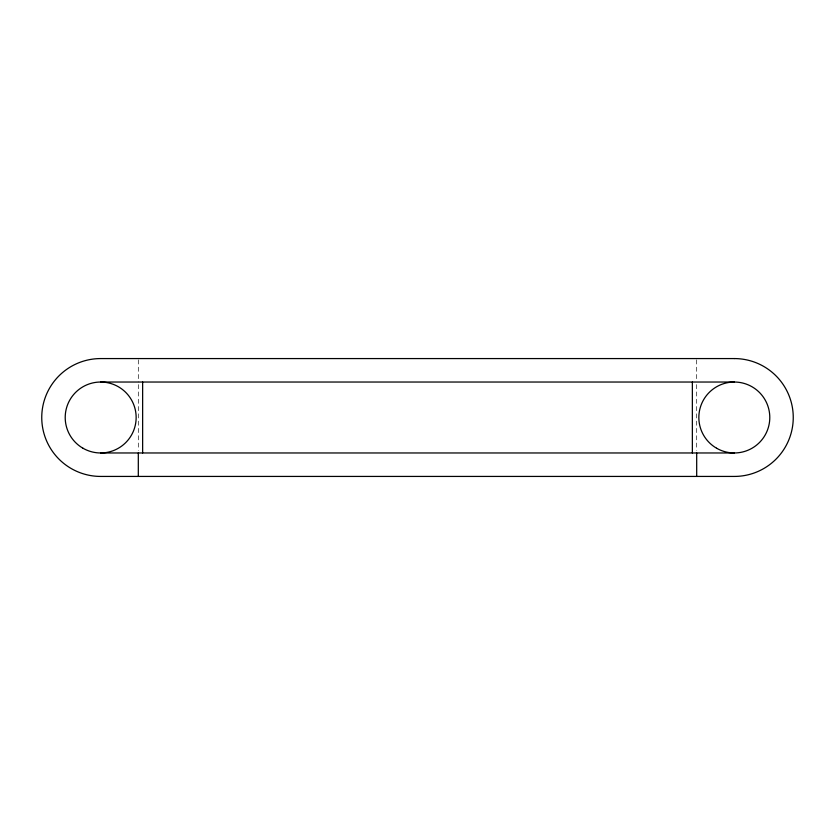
<?xml version="1.0" encoding="UTF-8"?>
<svg xmlns="http://www.w3.org/2000/svg" width="835" height="835" viewBox="0 0 835 835"><rect width="100%" height="100%" fill="white"/><g stroke="black" fill="none" stroke-linecap="round" stroke-linejoin="round"><path stroke-width="0.63" stroke-dasharray="4.17 3.13" d="M696.693 359.875L696.693 380.729M696.693 384.611L696.693 450.389M138.307 359.875L138.307 382.033M138.307 384.611L138.307 450.389"/><path stroke-width="1.25" d="M100.68 382.033L734.32 382.033M100.68 452.967L734.32 452.967M696.693 452.967L696.693 476.43M692.361 382.033L692.361 452.967M142.639 382.033L142.639 452.967M138.307 452.967L138.307 476.43M734.32 358.57L100.68 358.57A58.93 58.93 0 0 0 41.75 417.5A58.93 58.93 0 0 0 100.68 476.43L734.32 476.43A58.93 58.93 0 0 0 793.25 417.5A58.93 58.93 0 0 0 734.32 358.57M716.587 448.218A35.467 35.467 0 0 0 769.786 417.5A35.467 35.467 0 0 0 716.587 386.782A35.467 35.467 0 0 0 716.587 448.218M82.947 448.218A35.467 35.467 0 0 0 136.147 417.5A35.467 35.467 0 0 0 82.947 386.782A35.467 35.467 0 0 0 82.947 448.218"/></g></svg>
